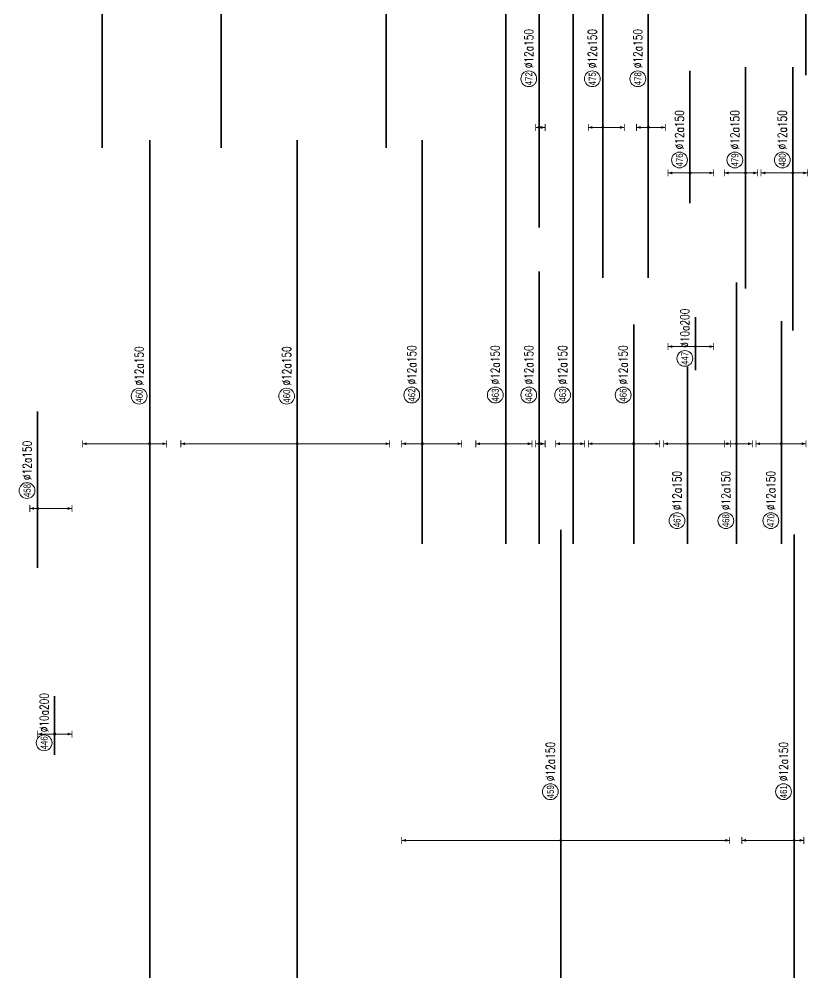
# Model space of a CAD drawing. Header units: millimetres. Extents: x -415354 to 883813, y -531490 to 486716.
# Drawn here: x 335264 to 380523, y -247170 to -192590 of the extents above; entities that cross this region are included whole.
import ezdxf
from ezdxf.enums import TextEntityAlignment as Align

# ---------------------------------------------------------------- set-up
doc = ezdxf.new("R2010")
doc.units = ezdxf.units.MM
doc.header["$MEASUREMENT"] = 0
for name, color, linetype, lineweight in [('NDC_S_DIM', 1, 'Continuous', 15), ('NDC_S_REBAR', 4, 'Continuous', 35), ('NDC_S_VN TEXT', 7, 'Continuous', 20)]:
    doc.layers.add(name, color=color, linetype=linetype, lineweight=lineweight)
doc.styles.add('ARIAL', font='arial.ttf', dxfattribs={"width": 0.8})
doc.styles.add('NDC_EN TXT', font='romans.shx', dxfattribs={"width": 0.8})

# ---------------------------------------------------------------- blocks, each defined once
blk = doc.blocks.new('*U1225')
h = blk.add_hatch(color=6)
edge = h.paths.add_edge_path()
edge.add_arc((-2.99, 0), 0.3, 0, 360)
at = {"layer": 'NDC_S_DIM', "color": 8}
for q in [(-2.99, 2.21), (-2.99, -9.79)]:
    blk.add_line((-2.99, 0), q, dxfattribs=at)
for points in [[(-3.99, 2.21, 0.2, 0.2, 0), (-1.99, 2.21, 0, 0, 0)], [(-3.99, -9.79, 0.2, 0.2, 0), (-1.99, -9.79, 0, 0, 0)]]:
    blk.add_lwpolyline(points, format="xyseb", dxfattribs=at)
at = {"layer": 'NDC_S_DIM'}
blk.add_circle((2.1, 3), 2.25, dxfattribs=at)
at = {"layer": 'NDC_S_DIM', "color": 6}
blk.add_circle((-2.99, 0), 0.3, dxfattribs=at)
at = {"layer": 'NDC_S_DIM', "color": 8}
for points in [[(-3.39, 1.01), (-2.99, 2.21), (-2.59, 1.01)], [(-3.39, -8.59), (-2.99, -9.79), (-2.59, -8.59)]]:
    blk.add_solid(points, dxfattribs=at)
at = {"layer": 'NDC_S_REBAR'}
for p, q in [((0, 0), (-19.85, 0)), ((-19.85, 0), (-19.85, 0)), ((0, 0), (24.6, 0)), ((24.6, 0), (24.6, 0)), ((24.6, 0), (24.6, 0)), ((-19.85, 0), (-19.85, 0))]:
    blk.add_line(p, q, dxfattribs=at)
at = {"layer": 'NDC_S_VN TEXT', "style": 'ARIAL', "width": 0.8}
blk.add_attdef('KHT', text='', height=2, dxfattribs=at).set_placement((2.1, 3), align=Align.MIDDLE_CENTER)
at = {"layer": 'NDC_S_VN TEXT', "color": 3, "style": 'NDC_EN TXT', "width": 0.75}
blk.add_attdef('DKT', (5.1, 1.75), '', height=2.5, dxfattribs=at)
blk = doc.blocks.new('*U1224')
h = blk.add_hatch(color=6)
edge = h.paths.add_edge_path()
edge.add_arc((-2.99, 0), 0.3, 0, 360)
at = {"layer": 'NDC_S_DIM', "color": 8}
for q in [(-2.99, 19.14), (-2.99, -4.86)]:
    blk.add_line((-2.99, 0), q, dxfattribs=at)
for points in [[(-3.99, 19.14, 0.2, 0.2, 0), (-1.99, 19.14, 0, 0, 0)], [(-3.99, -4.86, 0.2, 0.2, 0), (-1.99, -4.86, 0, 0, 0)]]:
    blk.add_lwpolyline(points, format="xyseb", dxfattribs=at)
at = {"layer": 'NDC_S_DIM'}
blk.add_circle((10.56, 3), 2.25, dxfattribs=at)
at = {"layer": 'NDC_S_DIM', "color": 6}
blk.add_circle((-2.99, 0), 0.3, dxfattribs=at)
at = {"layer": 'NDC_S_DIM', "color": 8}
for points in [[(-3.39, 17.94), (-2.99, 19.14), (-2.59, 17.94)], [(-3.39, -3.66), (-2.99, -4.86), (-2.59, -3.66)]]:
    blk.add_solid(points, dxfattribs=at)
at = {"layer": 'NDC_S_REBAR'}
for p, q in [((0, 0), (-155.03, 0)), ((-155.03, 0), (-155.03, 0)), ((0, 0), (83.42, 0)), ((83.42, 0), (83.42, 0)), ((83.42, 0), (83.42, 0)), ((-155.03, 0), (-155.03, 0))]:
    blk.add_line(p, q, dxfattribs=at)
at = {"layer": 'NDC_S_VN TEXT', "style": 'ARIAL', "width": 0.8}
blk.add_attdef('KHT', text='', height=2, dxfattribs=at).set_placement((10.56, 3), align=Align.MIDDLE_CENTER)
at = {"layer": 'NDC_S_VN TEXT', "color": 3, "style": 'NDC_EN TXT', "width": 0.75}
blk.add_attdef('DKT', (13.56, 1.75), '', height=2.5, dxfattribs=at)
blk = doc.blocks.new('*U1223')
h = blk.add_hatch(color=6)
edge = h.paths.add_edge_path()
edge.add_arc((-2.99, 0), 0.3, 0, 360)
at = {"layer": 'NDC_S_DIM', "color": 8}
for q in [(-2.99, 6.79), (-2.99, -12.21)]:
    blk.add_line((-2.99, 0), q, dxfattribs=at)
for points in [[(-3.99, 6.79, 0.2, 0.2, 0), (-1.99, 6.79, 0, 0, 0)], [(-3.99, -12.21, 0.2, 0.2, 0), (-1.99, -12.21, 0, 0, 0)]]:
    blk.add_lwpolyline(points, format="xyseb", dxfattribs=at)
at = {"layer": 'NDC_S_DIM'}
blk.add_circle((-24.89, 3), 2.25, dxfattribs=at)
at = {"layer": 'NDC_S_DIM', "color": 6}
blk.add_circle((-2.99, 0), 0.3, dxfattribs=at)
at = {"layer": 'NDC_S_DIM', "color": 8}
for points in [[(-3.39, 5.59), (-2.99, 6.79), (-2.59, 5.59)], [(-3.39, -11.01), (-2.99, -12.21), (-2.59, -11.01)]]:
    blk.add_solid(points, dxfattribs=at)
at = {"layer": 'NDC_S_REBAR'}
for p, q in [((0, 0), (-31.53, 0)), ((-31.53, 0), (-31.53, 0)), ((0, 0), (18.92, 0)), ((18.92, 0), (18.92, 0)), ((18.92, 0), (18.92, 0)), ((-31.53, 0), (-31.53, 0))]:
    blk.add_line(p, q, dxfattribs=at)
at = {"layer": 'NDC_S_VN TEXT', "style": 'ARIAL', "width": 0.8}
blk.add_attdef('KHT', text='', height=2, dxfattribs=at).set_placement((-24.89, 3), align=Align.MIDDLE_CENTER)
at = {"layer": 'NDC_S_VN TEXT', "color": 3, "style": 'NDC_EN TXT', "width": 0.75}
blk.add_attdef('DKT', (-21.89, 1.75), '', height=2.5, dxfattribs=at)
blk = doc.blocks.new('*U1199')
h = blk.add_hatch(color=6)
edge = h.paths.add_edge_path()
edge.add_arc((-2.99, 0), 0.3, 0, 360)
at = {"layer": 'NDC_S_DIM', "color": 8}
for q in [(-2.99, 5.95), (-2.99, -4.55)]:
    blk.add_line((-2.99, 0), q, dxfattribs=at)
for points in [[(-3.99, 5.95, 0.2, 0.2, 0), (-1.99, 5.95, 0, 0, 0)], [(-3.99, -4.55, 0.2, 0.2, 0), (-1.99, -4.55, 0, 0, 0)]]:
    blk.add_lwpolyline(points, format="xyseb", dxfattribs=at)
at = {"layer": 'NDC_S_DIM'}
blk.add_circle((-8.62, 3), 2.25, dxfattribs=at)
at = {"layer": 'NDC_S_DIM', "color": 6}
blk.add_circle((-2.99, 0), 0.3, dxfattribs=at)
at = {"layer": 'NDC_S_DIM', "color": 8}
for points in [[(-3.39, 4.75), (-2.99, 5.95), (-2.59, 4.75)], [(-3.39, -3.35), (-2.99, -4.55), (-2.59, -3.35)]]:
    blk.add_solid(points, dxfattribs=at)
at = {"layer": 'NDC_S_REBAR'}
for p, q in [((0, 0), (-35.19, 0)), ((-35.19, 0), (-35.19, 0)), ((0, 0), (26.51, 0)), ((26.51, 0), (26.51, 0)), ((26.51, 0), (26.51, 0)), ((-35.19, 0), (-35.19, 0))]:
    blk.add_line(p, q, dxfattribs=at)
at = {"layer": 'NDC_S_VN TEXT', "style": 'ARIAL', "width": 0.8}
blk.add_attdef('KHT', text='', height=2, dxfattribs=at).set_placement((-8.62, 3), align=Align.MIDDLE_CENTER)
at = {"layer": 'NDC_S_VN TEXT', "color": 3, "style": 'NDC_EN TXT', "width": 0.75}
blk.add_attdef('DKT', (-5.62, 1.75), '', height=2.5, dxfattribs=at)
blk = doc.blocks.new('*U1197')
h = blk.add_hatch(color=6)
edge = h.paths.add_edge_path()
edge.add_arc((-2.99, 0), 0.3, 0, 360)
at = {"layer": 'NDC_S_DIM', "color": 8}
for q in [(-2.99, 4.81), (-2.99, -4.94)]:
    blk.add_line((-2.99, 0), q, dxfattribs=at)
for points in [[(-3.99, 4.81, 0.2, 0.2, 0), (-1.99, 4.81, 0, 0, 0)], [(-3.99, -4.94, 0.2, 0.2, 0), (-1.99, -4.94, 0, 0, 0)]]:
    blk.add_lwpolyline(points, format="xyseb", dxfattribs=at)
at = {"layer": 'NDC_S_DIM'}
blk.add_circle((-5.49, 3), 2.25, dxfattribs=at)
at = {"layer": 'NDC_S_DIM', "color": 6}
blk.add_circle((-2.99, 0), 0.3, dxfattribs=at)
at = {"layer": 'NDC_S_DIM', "color": 8}
for points in [[(-3.39, 3.61), (-2.99, 4.81), (-2.59, 3.61)], [(-3.39, -3.74), (-2.99, -4.94), (-2.59, -3.74)]]:
    blk.add_solid(points, dxfattribs=at)
at = {"layer": 'NDC_S_REBAR'}
for p, q in [((0, 0), (-8.88, 0)), ((-8.88, 0), (-8.88, 0)), ((0, 0), (7.82, 0)), ((7.82, 0), (7.82, 0)), ((7.82, 0), (7.82, 0)), ((-8.88, 0), (-8.88, 0))]:
    blk.add_line(p, q, dxfattribs=at)
at = {"layer": 'NDC_S_VN TEXT', "style": 'ARIAL', "width": 0.8}
blk.add_attdef('KHT', text='', height=2, dxfattribs=at).set_placement((-5.49, 3), align=Align.MIDDLE_CENTER)
at = {"layer": 'NDC_S_VN TEXT', "color": 3, "style": 'NDC_EN TXT', "width": 0.75}
blk.add_attdef('DKT', (-2.49, 1.75), '', height=2.5, dxfattribs=at)
blk = doc.blocks.new('*U1194')
h = blk.add_hatch(color=6)
edge = h.paths.add_edge_path()
edge.add_arc((-2.99, 0), 0.3, 0, 360)
at = {"layer": 'NDC_S_DIM', "color": 8}
for q in [(-2.99, 5.87), (-2.99, -11.25)]:
    blk.add_line((-2.99, 0), q, dxfattribs=at)
for points in [[(-3.99, 5.87, 0.2, 0.2, 0), (-1.99, 5.87, 0, 0, 0)], [(-3.99, -11.25, 0.2, 0.2, 0), (-1.99, -11.25, 0, 0, 0)]]:
    blk.add_lwpolyline(points, format="xyseb", dxfattribs=at)
at = {"layer": 'NDC_S_DIM'}
blk.add_circle((10.86, 3), 2.25, dxfattribs=at)
at = {"layer": 'NDC_S_DIM', "color": 6}
blk.add_circle((-2.99, 0), 0.3, dxfattribs=at)
at = {"layer": 'NDC_S_DIM', "color": 8}
for points in [[(-3.39, 4.67), (-2.99, 5.87), (-2.59, 4.67)], [(-3.39, -10.05), (-2.99, -11.25), (-2.59, -10.05)]]:
    blk.add_solid(points, dxfattribs=at)
at = {"layer": 'NDC_S_REBAR'}
for p, q in [((0, 0), (-31.53, 0)), ((-31.53, 0), (-31.53, 0)), ((0, 0), (83.42, 0)), ((83.42, 0), (83.42, 0)), ((83.42, 0), (83.42, 0)), ((-31.53, 0), (-31.53, 0))]:
    blk.add_line(p, q, dxfattribs=at)
at = {"layer": 'NDC_S_VN TEXT', "style": 'ARIAL', "width": 0.8}
blk.add_attdef('KHT', text='', height=2, dxfattribs=at).set_placement((10.86, 3), align=Align.MIDDLE_CENTER)
at = {"layer": 'NDC_S_VN TEXT', "color": 3, "style": 'NDC_EN TXT', "width": 0.75}
blk.add_attdef('DKT', (13.86, 1.75), '', height=2.5, dxfattribs=at)
blk = doc.blocks.new('*U1193')
h = blk.add_hatch(color=6)
edge = h.paths.add_edge_path()
edge.add_arc((-2.99, 0), 0.3, 0, 360)
at = {"layer": 'NDC_S_DIM', "color": 8}
for q in [(-2.99, 8.54), (-2.99, -7.46)]:
    blk.add_line((-2.99, 0), q, dxfattribs=at)
for points in [[(-3.99, 8.54, 0.2, 0.2, 0), (-1.99, 8.54, 0, 0, 0)], [(-3.99, -7.46, 0.2, 0.2, 0), (-1.99, -7.46, 0, 0, 0)]]:
    blk.add_lwpolyline(points, format="xyseb", dxfattribs=at)
at = {"layer": 'NDC_S_DIM'}
blk.add_circle((10.86, 3), 2.25, dxfattribs=at)
at = {"layer": 'NDC_S_DIM', "color": 6}
blk.add_circle((-2.99, 0), 0.3, dxfattribs=at)
at = {"layer": 'NDC_S_DIM', "color": 8}
for points in [[(-3.39, 7.34), (-2.99, 8.54), (-2.59, 7.34)], [(-3.39, -6.26), (-2.99, -7.46), (-2.59, -6.26)]]:
    blk.add_solid(points, dxfattribs=at)
at = {"layer": 'NDC_S_REBAR'}
for p, q in [((0, 0), (-31.53, 0)), ((-31.53, 0), (-31.53, 0)), ((0, 0), (183.67, 0)), ((183.67, 0), (183.67, 0)), ((183.67, 0), (183.67, 0)), ((-31.53, 0), (-31.53, 0))]:
    blk.add_line(p, q, dxfattribs=at)
at = {"layer": 'NDC_S_VN TEXT', "style": 'ARIAL', "width": 0.8}
blk.add_attdef('KHT', text='', height=2, dxfattribs=at).set_placement((10.86, 3), align=Align.MIDDLE_CENTER)
at = {"layer": 'NDC_S_VN TEXT', "color": 3, "style": 'NDC_EN TXT', "width": 0.75}
blk.add_attdef('DKT', (13.86, 1.75), '', height=2.5, dxfattribs=at)
blk = doc.blocks.new('*U1182')
h = blk.add_hatch(color=6)
edge = h.paths.add_edge_path()
edge.add_arc((-2.99, 0), 0.3, 0, 360)
at = {"layer": 'NDC_S_DIM', "color": 8}
for q in [(-2.99, 45.35), (-2.99, -48.02)]:
    blk.add_line((-2.99, 0), q, dxfattribs=at)
for points in [[(-3.99, 45.35, 0.2, 0.2, 0), (-1.99, 45.35, 0, 0, 0)], [(-3.99, -48.02, 0.2, 0.2, 0), (-1.99, -48.02, 0, 0, 0)]]:
    blk.add_lwpolyline(points, format="xyseb", dxfattribs=at)
at = {"layer": 'NDC_S_DIM'}
blk.add_circle((10.86, 3), 2.25, dxfattribs=at)
at = {"layer": 'NDC_S_DIM', "color": 6}
blk.add_circle((-2.99, 0), 0.3, dxfattribs=at)
at = {"layer": 'NDC_S_DIM', "color": 8}
for points in [[(-3.39, 44.15), (-2.99, 45.35), (-2.59, 44.15)], [(-3.39, -46.82), (-2.99, -48.02), (-2.59, -46.82)]]:
    blk.add_solid(points, dxfattribs=at)
at = {"layer": 'NDC_S_REBAR'}
for p, q in [((0, 0), (-42.12, 0)), ((-42.12, 0), (-42.12, 0)), ((0, 0), (63.73, 0)), ((63.73, 0), (63.73, 0)), ((-42.12, 0), (-42.12, 0)), ((63.73, 0), (85.38, 0))]:
    blk.add_line(p, q, dxfattribs=at)
at = {"layer": 'NDC_S_VN TEXT', "style": 'ARIAL', "width": 0.8}
blk.add_attdef('KHT', text='', height=2, dxfattribs=at).set_placement((10.86, 3), align=Align.MIDDLE_CENTER)
at = {"layer": 'NDC_S_VN TEXT', "color": 3, "style": 'NDC_EN TXT', "width": 0.75}
blk.add_attdef('DKT', (13.86, 1.75), '', height=2.5, dxfattribs=at)
blk = doc.blocks.new('*U1181')
h = blk.add_hatch(color=6)
edge = h.paths.add_edge_path()
edge.add_arc((-2.99, 0), 0.3, 0, 360)
at = {"layer": 'NDC_S_DIM', "color": 8}
for q in [(-2.99, 5.62), (-2.99, -17.38)]:
    blk.add_line((-2.99, 0), q, dxfattribs=at)
for points in [[(-3.99, 5.62, 0.2, 0.2, 0), (-1.99, 5.62, 0, 0, 0)], [(-3.99, -17.38, 0.2, 0.2, 0), (-1.99, -17.38, 0, 0, 0)]]:
    blk.add_lwpolyline(points, format="xyseb", dxfattribs=at)
at = {"layer": 'NDC_S_DIM'}
blk.add_circle((2.1, 3), 2.25, dxfattribs=at)
at = {"layer": 'NDC_S_DIM', "color": 6}
blk.add_circle((-2.99, 0), 0.3, dxfattribs=at)
at = {"layer": 'NDC_S_DIM', "color": 8}
for points in [[(-3.39, 4.42), (-2.99, 5.62), (-2.59, 4.42)], [(-3.39, -16.18), (-2.99, -17.38), (-2.59, -16.18)]]:
    blk.add_solid(points, dxfattribs=at)
at = {"layer": 'NDC_S_REBAR'}
for p, q in [((0, 0), (-54.28, 0)), ((-54.28, 0), (-54.28, 0)), ((0, 0), (154.67, 0)), ((154.67, 0), (154.67, 0)), ((154.67, 0), (154.67, 0)), ((-54.28, 0), (-54.28, 0))]:
    blk.add_line(p, q, dxfattribs=at)
at = {"layer": 'NDC_S_VN TEXT', "style": 'ARIAL', "width": 0.8}
blk.add_attdef('KHT', text='', height=2, dxfattribs=at).set_placement((2.1, 3), align=Align.MIDDLE_CENTER)
at = {"layer": 'NDC_S_VN TEXT', "color": 3, "style": 'NDC_EN TXT', "width": 0.75}
blk.add_attdef('DKT', (5.1, 1.75), '', height=2.5, dxfattribs=at)
blk = doc.blocks.new('*U1180')
h = blk.add_hatch(color=6)
edge = h.paths.add_edge_path()
edge.add_arc((-2.99, 0), 0.3, 0, 360)
at = {"layer": 'NDC_S_DIM', "color": 8}
for q in [(-2.99, 10.48), (-2.99, -25.52)]:
    blk.add_line((-2.99, 0), q, dxfattribs=at)
for points in [[(-3.99, 10.48, 0.2, 0.2, 0), (-1.99, 10.48, 0, 0, 0)], [(-3.99, -25.52, 0.2, 0.2, 0), (-1.99, -25.52, 0, 0, 0)]]:
    blk.add_lwpolyline(points, format="xyseb", dxfattribs=at)
at = {"layer": 'NDC_S_DIM'}
blk.add_circle((2.1, 3), 2.25, dxfattribs=at)
at = {"layer": 'NDC_S_DIM', "color": 6}
blk.add_circle((-2.99, 0), 0.3, dxfattribs=at)
at = {"layer": 'NDC_S_DIM', "color": 8}
for points in [[(-3.39, 9.28), (-2.99, 10.48), (-2.59, 9.28)], [(-3.39, -24.32), (-2.99, -25.52), (-2.59, -24.32)]]:
    blk.add_solid(points, dxfattribs=at)
at = {"layer": 'NDC_S_REBAR'}
for p, q in [((0, 0), (-54.28, 0)), ((-54.28, 0), (-54.28, 0)), ((0, 0), (154.67, 0)), ((154.67, 0), (154.67, 0)), ((154.67, 0), (154.67, 0)), ((-54.28, 0), (-54.28, 0))]:
    blk.add_line(p, q, dxfattribs=at)
at = {"layer": 'NDC_S_VN TEXT', "style": 'ARIAL', "width": 0.8}
blk.add_attdef('KHT', text='', height=2, dxfattribs=at).set_placement((2.1, 3), align=Align.MIDDLE_CENTER)
at = {"layer": 'NDC_S_VN TEXT', "color": 3, "style": 'NDC_EN TXT', "width": 0.75}
blk.add_attdef('DKT', (5.1, 1.75), '', height=2.5, dxfattribs=at)
blk = doc.blocks.new('*U1179')
h = blk.add_hatch(color=6)
edge = h.paths.add_edge_path()
edge.add_arc((-2.99, 0), 0.3, 0, 360)
at = {"layer": 'NDC_S_DIM', "color": 8}
for q in [(-2.99, 15.5), (-2.99, -21)]:
    blk.add_line((-2.99, 0), q, dxfattribs=at)
for points in [[(-3.99, 15.5, 0.2, 0.2, 0), (-1.99, 15.5, 0, 0, 0)], [(-3.99, -21, 0.2, 0.2, 0), (-1.99, -21, 0, 0, 0)]]:
    blk.add_lwpolyline(points, format="xyseb", dxfattribs=at)
at = {"layer": 'NDC_S_DIM'}
blk.add_circle((2.1, 3), 2.25, dxfattribs=at)
at = {"layer": 'NDC_S_DIM', "color": 6}
blk.add_circle((-2.99, 0), 0.3, dxfattribs=at)
at = {"layer": 'NDC_S_DIM', "color": 8}
for points in [[(-3.39, 14.3), (-2.99, 15.5), (-2.59, 14.3)], [(-3.39, -19.8), (-2.99, -21), (-2.59, -19.8)]]:
    blk.add_solid(points, dxfattribs=at)
at = {"layer": 'NDC_S_REBAR'}
for p, q in [((0, 0), (-54.28, 0)), ((-54.28, 0), (-54.28, 0)), ((0, 0), (135.67, 0)), ((135.67, 0), (135.67, 0)), ((135.67, 0), (135.67, 0)), ((-54.28, 0), (-54.28, 0))]:
    blk.add_line(p, q, dxfattribs=at)
at = {"layer": 'NDC_S_VN TEXT', "style": 'ARIAL', "width": 0.8}
blk.add_attdef('KHT', text='', height=2, dxfattribs=at).set_placement((2.1, 3), align=Align.MIDDLE_CENTER)
at = {"layer": 'NDC_S_VN TEXT', "color": 3, "style": 'NDC_EN TXT', "width": 0.75}
blk.add_attdef('DKT', (5.1, 1.75), '', height=2.5, dxfattribs=at)
blk = doc.blocks.new('*U1155')
h = blk.add_hatch(color=6)
edge = h.paths.add_edge_path()
edge.add_arc((-2.99, 0), 0.3, 0, 360)
at = {"layer": 'NDC_S_DIM', "color": 8}
for q in [(-2.99, 33.14), (-2.99, -26.36)]:
    blk.add_line((-2.99, 0), q, dxfattribs=at)
for points in [[(-3.99, 33.14, 0.2, 0.2, 0), (-1.99, 33.14, 0, 0, 0)], [(-3.99, -26.36, 0.2, 0.2, 0), (-1.99, -26.36, 0, 0, 0)]]:
    blk.add_lwpolyline(points, format="xyseb", dxfattribs=at)
at = {"layer": 'NDC_S_DIM'}
blk.add_circle((10.56, 3), 2.25, dxfattribs=at)
at = {"layer": 'NDC_S_DIM', "color": 6}
blk.add_circle((-2.99, 0), 0.3, dxfattribs=at)
at = {"layer": 'NDC_S_DIM', "color": 8}
for points in [[(-3.39, 31.94), (-2.99, 33.14), (-2.59, 31.94)], [(-3.39, -25.16), (-2.99, -26.36), (-2.59, -25.16)]]:
    blk.add_solid(points, dxfattribs=at)
at = {"layer": 'NDC_S_REBAR'}
for p, q in [((0, 0), (-155.03, 0)), ((-155.03, 0), (-155.03, 0)), ((0, 0), (83.42, 0)), ((83.42, 0), (83.42, 0)), ((83.42, 0), (83.42, 0)), ((-155.03, 0), (-155.03, 0))]:
    blk.add_line(p, q, dxfattribs=at)
at = {"layer": 'NDC_S_VN TEXT', "style": 'ARIAL', "width": 0.8}
blk.add_attdef('KHT', text='', height=2, dxfattribs=at).set_placement((10.56, 3), align=Align.MIDDLE_CENTER)
at = {"layer": 'NDC_S_VN TEXT', "color": 3, "style": 'NDC_EN TXT', "width": 0.75}
blk.add_attdef('DKT', (13.56, 1.75), '', height=2.5, dxfattribs=at)
blk = doc.blocks.new('*U1154')
h = blk.add_hatch(color=6)
edge = h.paths.add_edge_path()
edge.add_arc((-2.99, 0), 0.3, 0, 360)
at = {"layer": 'NDC_S_DIM', "color": 8}
for q in [(-2.99, 14.88), (-2.99, -2.77)]:
    blk.add_line((-2.99, 0), q, dxfattribs=at)
for points in [[(-3.99, 14.88, 0.2, 0.2, 0), (-1.99, 14.88, 0, 0, 0)], [(-3.99, -2.77, 0.2, 0.2, 0), (-1.99, -2.77, 0, 0, 0)]]:
    blk.add_lwpolyline(points, format="xyseb", dxfattribs=at)
at = {"layer": 'NDC_S_DIM'}
blk.add_circle((10.86, 3), 2.25, dxfattribs=at)
at = {"layer": 'NDC_S_DIM', "color": 6}
blk.add_circle((-2.99, 0), 0.3, dxfattribs=at)
at = {"layer": 'NDC_S_DIM', "color": 8}
for points in [[(-3.39, 13.68), (-2.99, 14.88), (-2.59, 13.68)], [(-3.39, -1.57), (-2.99, -2.77), (-2.59, -1.57)]]:
    blk.add_solid(points, dxfattribs=at)
at = {"layer": 'NDC_S_REBAR'}
for p, q in [((0, 0), (-42.12, 0)), ((-42.12, 0), (-42.12, 0)), ((0, 0), (84.08, 0)), ((84.08, 0), (84.08, 0)), ((84.08, 0), (84.08, 0)), ((-42.12, 0), (-42.12, 0))]:
    blk.add_line(p, q, dxfattribs=at)
at = {"layer": 'NDC_S_VN TEXT', "style": 'ARIAL', "width": 0.8}
blk.add_attdef('KHT', text='', height=2, dxfattribs=at).set_placement((10.86, 3), align=Align.MIDDLE_CENTER)
at = {"layer": 'NDC_S_VN TEXT', "color": 3, "style": 'NDC_EN TXT', "width": 0.75}
blk.add_attdef('DKT', (13.86, 1.75), '', height=2.5, dxfattribs=at)
blk = doc.blocks.new('*U1151')
h = blk.add_hatch(color=6)
edge = h.paths.add_edge_path()
edge.add_arc((-2.99, 0), 0.3, 0, 360)
at = {"layer": 'NDC_S_DIM', "color": 8}
for q in [(-2.99, 7.78), (-2.99, -5.22)]:
    blk.add_line((-2.99, 0), q, dxfattribs=at)
for points in [[(-3.99, 7.78, 0.2, 0.2, 0), (-1.99, 7.78, 0, 0, 0)], [(-3.99, -5.22, 0.2, 0.2, 0), (-1.99, -5.22, 0, 0, 0)]]:
    blk.add_lwpolyline(points, format="xyseb", dxfattribs=at)
at = {"layer": 'NDC_S_DIM'}
blk.add_circle((-6.37, 3), 2.25, dxfattribs=at)
at = {"layer": 'NDC_S_DIM', "color": 6}
blk.add_circle((-2.99, 0), 0.3, dxfattribs=at)
at = {"layer": 'NDC_S_DIM', "color": 8}
for points in [[(-3.39, 6.58), (-2.99, 7.78), (-2.59, 6.58)], [(-3.39, -4.02), (-2.99, -5.22), (-2.59, -4.02)]]:
    blk.add_solid(points, dxfattribs=at)
at = {"layer": 'NDC_S_REBAR'}
for p, q in [((0, 0), (-9.7, 0)), ((-9.7, 0), (-9.7, 0)), ((0, 0), (5.35, 0)), ((5.35, 0), (5.35, 0)), ((5.35, 0), (5.35, 0)), ((-9.7, 0), (-9.7, 0))]:
    blk.add_line(p, q, dxfattribs=at)
at = {"layer": 'NDC_S_VN TEXT', "style": 'ARIAL', "width": 0.8}
blk.add_attdef('KHT', text='', height=2, dxfattribs=at).set_placement((-6.37, 3), align=Align.MIDDLE_CENTER)
at = {"layer": 'NDC_S_VN TEXT', "color": 3, "style": 'NDC_EN TXT', "width": 0.75}
blk.add_attdef('DKT', (-3.37, 1.75), '', height=2.5, dxfattribs=at)
blk = doc.blocks.new('*U1150')
h = blk.add_hatch(color=6)
edge = h.paths.add_edge_path()
edge.add_arc((-2.99, 0), 0.3, 0, 360)
at = {"layer": 'NDC_S_DIM', "color": 8}
for q in [(-2.99, 1.07), (-2.99, -1.68)]:
    blk.add_line((-2.99, 0), q, dxfattribs=at)
for points in [[(-3.99, 1.07, 0.2, 0.2, 0), (-1.99, 1.07, 0, 0, 0)], [(-3.99, -1.68, 0.2, 0.2, 0), (-1.99, -1.68, 0, 0, 0)]]:
    blk.add_lwpolyline(points, format="xyseb", dxfattribs=at)
at = {"layer": 'NDC_S_DIM'}
blk.add_circle((10.86, 3), 2.25, dxfattribs=at)
at = {"layer": 'NDC_S_DIM', "color": 6}
blk.add_circle((-2.99, 0), 0.3, dxfattribs=at)
at = {"layer": 'NDC_S_DIM', "color": 8}
for points in [[(-3.39, -0.13), (-2.99, 1.07), (-2.59, -0.13)], [(-3.39, -0.48), (-2.99, -1.68), (-2.59, -0.48)]]:
    blk.add_solid(points, dxfattribs=at)
at = {"layer": 'NDC_S_REBAR'}
for p, q in [((0, 0), (-31.53, 0)), ((-31.53, 0), (-31.53, 0)), ((0, 0), (46.07, 0)), ((46.07, 0), (46.07, 0)), ((46.07, 0), (46.07, 0)), ((-31.53, 0), (-31.53, 0))]:
    blk.add_line(p, q, dxfattribs=at)
at = {"layer": 'NDC_S_VN TEXT', "style": 'ARIAL', "width": 0.8}
blk.add_attdef('KHT', text='', height=2, dxfattribs=at).set_placement((10.86, 3), align=Align.MIDDLE_CENTER)
at = {"layer": 'NDC_S_VN TEXT', "color": 3, "style": 'NDC_EN TXT', "width": 0.75}
blk.add_attdef('DKT', (13.86, 1.75), '', height=2.5, dxfattribs=at)
blk = doc.blocks.new('*U1149')
h = blk.add_hatch(color=6)
edge = h.paths.add_edge_path()
edge.add_arc((-2.99, 0), 0.3, 0, 360)
at = {"layer": 'NDC_S_DIM', "color": 8}
for q in [(-2.99, 1.07), (-2.99, -1.68)]:
    blk.add_line((-2.99, 0), q, dxfattribs=at)
for points in [[(-3.99, 1.07, 0.2, 0.2, 0), (-1.99, 1.07, 0, 0, 0)], [(-3.99, -1.68, 0.2, 0.2, 0), (-1.99, -1.68, 0, 0, 0)]]:
    blk.add_lwpolyline(points, format="xyseb", dxfattribs=at)
at = {"layer": 'NDC_S_DIM'}
blk.add_circle((10.86, 3), 2.25, dxfattribs=at)
at = {"layer": 'NDC_S_DIM', "color": 6}
blk.add_circle((-2.99, 0), 0.3, dxfattribs=at)
at = {"layer": 'NDC_S_DIM', "color": 8}
for points in [[(-3.39, -0.13), (-2.99, 1.07), (-2.59, -0.13)], [(-3.39, -0.48), (-2.99, -1.68), (-2.59, -0.48)]]:
    blk.add_solid(points, dxfattribs=at)
at = {"layer": 'NDC_S_REBAR'}
for p, q in [((0, 0), (-31.53, 0)), ((-31.53, 0), (-31.53, 0)), ((0, 0), (93.62, 0)), ((93.62, 0), (93.62, 0)), ((93.62, 0), (93.62, 0)), ((-31.53, 0), (-31.53, 0))]:
    blk.add_line(p, q, dxfattribs=at)
at = {"layer": 'NDC_S_VN TEXT', "style": 'ARIAL', "width": 0.8}
blk.add_attdef('KHT', text='', height=2, dxfattribs=at).set_placement((10.86, 3), align=Align.MIDDLE_CENTER)
at = {"layer": 'NDC_S_VN TEXT', "color": 3, "style": 'NDC_EN TXT', "width": 0.75}
blk.add_attdef('DKT', (13.86, 1.75), '', height=2.5, dxfattribs=at)
blk = doc.blocks.new('*U1148')
h = blk.add_hatch(color=6)
edge = h.paths.add_edge_path()
edge.add_arc((-2.99, 0), 0.3, 0, 360)
at = {"layer": 'NDC_S_DIM', "color": 8}
for q in [(-2.99, 4.97), (-2.99, -3.28)]:
    blk.add_line((-2.99, 0), q, dxfattribs=at)
for points in [[(-3.99, 4.97, 0.2, 0.2, 0), (-1.99, 4.97, 0, 0, 0)], [(-3.99, -3.28, 0.2, 0.2, 0), (-1.99, -3.28, 0, 0, 0)]]:
    blk.add_lwpolyline(points, format="xyseb", dxfattribs=at)
at = {"layer": 'NDC_S_DIM'}
blk.add_circle((10.86, 3), 2.25, dxfattribs=at)
at = {"layer": 'NDC_S_DIM', "color": 6}
blk.add_circle((-2.99, 0), 0.3, dxfattribs=at)
at = {"layer": 'NDC_S_DIM', "color": 8}
for points in [[(-3.39, 3.77), (-2.99, 4.97), (-2.59, 3.77)], [(-3.39, -2.08), (-2.99, -3.28), (-2.59, -2.08)]]:
    blk.add_solid(points, dxfattribs=at)
at = {"layer": 'NDC_S_REBAR'}
for p, q in [((0, 0), (-31.53, 0)), ((-31.53, 0), (-31.53, 0)), ((0, 0), (183.67, 0)), ((183.67, 0), (183.67, 0)), ((183.67, 0), (183.67, 0)), ((-31.53, 0), (-31.53, 0))]:
    blk.add_line(p, q, dxfattribs=at)
at = {"layer": 'NDC_S_VN TEXT', "style": 'ARIAL', "width": 0.8}
blk.add_attdef('KHT', text='', height=2, dxfattribs=at).set_placement((10.86, 3), align=Align.MIDDLE_CENTER)
at = {"layer": 'NDC_S_VN TEXT', "color": 3, "style": 'NDC_EN TXT', "width": 0.75}
blk.add_attdef('DKT', (13.86, 1.75), '', height=2.5, dxfattribs=at)
blk = doc.blocks.new('*U1147')
h = blk.add_hatch(color=6)
edge = h.paths.add_edge_path()
edge.add_arc((-2.99, 0), 0.3, 0, 360)
at = {"layer": 'NDC_S_DIM', "color": 8}
for q in [(-2.99, 12.96), (-2.99, -7.41)]:
    blk.add_line((-2.99, 0), q, dxfattribs=at)
for points in [[(-3.99, 12.96, 0.2, 0.2, 0), (-1.99, 12.96, 0, 0, 0)], [(-3.99, -7.41, 0.2, 0.2, 0), (-1.99, -7.41, 0, 0, 0)]]:
    blk.add_lwpolyline(points, format="xyseb", dxfattribs=at)
at = {"layer": 'NDC_S_DIM'}
blk.add_circle((10.86, 3), 2.25, dxfattribs=at)
at = {"layer": 'NDC_S_DIM', "color": 6}
blk.add_circle((-2.99, 0), 0.3, dxfattribs=at)
at = {"layer": 'NDC_S_DIM', "color": 8}
for points in [[(-3.39, 11.76), (-2.99, 12.96), (-2.59, 11.76)], [(-3.39, -6.21), (-2.99, -7.41), (-2.59, -6.21)]]:
    blk.add_solid(points, dxfattribs=at)
at = {"layer": 'NDC_S_REBAR'}
for p, q in [((0, 0), (-31.53, 0)), ((-31.53, 0), (-31.53, 0)), ((0, 0), (30.92, 0)), ((30.92, 0), (30.92, 0)), ((30.92, 0), (30.92, 0)), ((-31.53, 0), (-31.53, 0))]:
    blk.add_line(p, q, dxfattribs=at)
at = {"layer": 'NDC_S_VN TEXT', "style": 'ARIAL', "width": 0.8}
blk.add_attdef('KHT', text='', height=2, dxfattribs=at).set_placement((10.86, 3), align=Align.MIDDLE_CENTER)
at = {"layer": 'NDC_S_VN TEXT', "color": 3, "style": 'NDC_EN TXT', "width": 0.75}
blk.add_attdef('DKT', (13.86, 1.75), '', height=2.5, dxfattribs=at)
blk = doc.blocks.new('*U1146')
h = blk.add_hatch(color=6)
edge = h.paths.add_edge_path()
edge.add_arc((-2.99, 0), 0.3, 0, 360)
at = {"layer": 'NDC_S_DIM', "color": 8}
for q in [(-2.99, 4.17), (-2.99, -6.08)]:
    blk.add_line((-2.99, 0), q, dxfattribs=at)
for points in [[(-3.99, 4.17, 0.2, 0.2, 0), (-1.99, 4.17, 0, 0, 0)], [(-3.99, -6.08, 0.2, 0.2, 0), (-1.99, -6.08, 0, 0, 0)]]:
    blk.add_lwpolyline(points, format="xyseb", dxfattribs=at)
at = {"layer": 'NDC_S_DIM'}
blk.add_circle((10.86, 3), 2.25, dxfattribs=at)
at = {"layer": 'NDC_S_DIM', "color": 6}
blk.add_circle((-2.99, 0), 0.3, dxfattribs=at)
at = {"layer": 'NDC_S_DIM', "color": 8}
for points in [[(-3.39, 2.97), (-2.99, 4.17), (-2.59, 2.97)], [(-3.39, -4.88), (-2.99, -6.08), (-2.59, -4.88)]]:
    blk.add_solid(points, dxfattribs=at)
at = {"layer": 'NDC_S_REBAR'}
for p, q in [((0, 0), (-45.83, 0)), ((-45.83, 0), (-45.83, 0)), ((0, 0), (93.62, 0)), ((93.62, 0), (93.62, 0)), ((93.62, 0), (93.62, 0)), ((-45.83, 0), (-45.83, 0))]:
    blk.add_line(p, q, dxfattribs=at)
at = {"layer": 'NDC_S_VN TEXT', "style": 'ARIAL', "width": 0.8}
blk.add_attdef('KHT', text='', height=2, dxfattribs=at).set_placement((10.86, 3), align=Align.MIDDLE_CENTER)
at = {"layer": 'NDC_S_VN TEXT', "color": 3, "style": 'NDC_EN TXT', "width": 0.75}
blk.add_attdef('DKT', (13.86, 1.75), '', height=2.5, dxfattribs=at)
blk = doc.blocks.new('*U1145')
h = blk.add_hatch(color=6)
edge = h.paths.add_edge_path()
edge.add_arc((-2.99, 0), 0.3, 0, 360)
at = {"layer": 'NDC_S_DIM', "color": 8}
for q in [(-2.99, 3.37), (-2.99, -4.88)]:
    blk.add_line((-2.99, 0), q, dxfattribs=at)
for points in [[(-3.99, 3.37, 0.2, 0.2, 0), (-1.99, 3.37, 0, 0, 0)], [(-3.99, -4.88, 0.2, 0.2, 0), (-1.99, -4.88, 0, 0, 0)]]:
    blk.add_lwpolyline(points, format="xyseb", dxfattribs=at)
at = {"layer": 'NDC_S_DIM'}
blk.add_circle((10.86, 3), 2.25, dxfattribs=at)
at = {"layer": 'NDC_S_DIM', "color": 6}
blk.add_circle((-2.99, 0), 0.3, dxfattribs=at)
at = {"layer": 'NDC_S_DIM', "color": 8}
for points in [[(-3.39, 2.17), (-2.99, 3.37), (-2.59, 2.17)], [(-3.39, -3.68), (-2.99, -4.88), (-2.59, -3.68)]]:
    blk.add_solid(points, dxfattribs=at)
at = {"layer": 'NDC_S_REBAR'}
for p, q in [((0, 0), (-45.83, 0)), ((-45.83, 0), (-45.83, 0)), ((0, 0), (200.12, 0)), ((200.12, 0), (200.12, 0)), ((200.12, 0), (200.12, 0)), ((-45.83, 0), (-45.83, 0))]:
    blk.add_line(p, q, dxfattribs=at)
at = {"layer": 'NDC_S_VN TEXT', "style": 'ARIAL', "width": 0.8}
blk.add_attdef('KHT', text='', height=2, dxfattribs=at).set_placement((10.86, 3), align=Align.MIDDLE_CENTER)
at = {"layer": 'NDC_S_VN TEXT', "color": 3, "style": 'NDC_EN TXT', "width": 0.75}
blk.add_attdef('DKT', (13.86, 1.75), '', height=2.5, dxfattribs=at)
blk = doc.blocks.new('*U1141')
h = blk.add_hatch(color=6)
edge = h.paths.add_edge_path()
edge.add_arc((-2.99, 0), 0.3, 0, 360)
at = {"layer": 'NDC_S_DIM', "color": 8}
for q in [(-2.99, 3.46), (-2.99, -4.54)]:
    blk.add_line((-2.99, 0), q, dxfattribs=at)
for points in [[(-3.99, 3.46, 0.2, 0.2, 0), (-1.99, 3.46, 0, 0, 0)], [(-3.99, -4.54, 0.2, 0.2, 0), (-1.99, -4.54, 0, 0, 0)]]:
    blk.add_lwpolyline(points, format="xyseb", dxfattribs=at)
at = {"layer": 'NDC_S_DIM'}
blk.add_circle((-24.89, 3), 2.25, dxfattribs=at)
at = {"layer": 'NDC_S_DIM', "color": 6}
blk.add_circle((-2.99, 0), 0.3, dxfattribs=at)
at = {"layer": 'NDC_S_DIM', "color": 8}
for points in [[(-3.39, 2.26), (-2.99, 3.46), (-2.59, 2.26)], [(-3.39, -3.34), (-2.99, -4.54), (-2.59, -3.34)]]:
    blk.add_solid(points, dxfattribs=at)
at = {"layer": 'NDC_S_REBAR'}
for p, q in [((0, 0), (-31.53, 0)), ((-31.53, 0), (-31.53, 0)), ((0, 0), (42.92, 0)), ((42.92, 0), (42.92, 0)), ((42.92, 0), (42.92, 0)), ((-31.53, 0), (-31.53, 0))]:
    blk.add_line(p, q, dxfattribs=at)
at = {"layer": 'NDC_S_VN TEXT', "style": 'ARIAL', "width": 0.8}
blk.add_attdef('KHT', text='', height=2, dxfattribs=at).set_placement((-24.89, 3), align=Align.MIDDLE_CENTER)
at = {"layer": 'NDC_S_VN TEXT', "color": 3, "style": 'NDC_EN TXT', "width": 0.75}
blk.add_attdef('DKT', (-21.89, 1.75), '', height=2.5, dxfattribs=at)
blk = doc.blocks.new('*U1140')
h = blk.add_hatch(color=6)
edge = h.paths.add_edge_path()
edge.add_arc((-2.99, 0), 0.3, 0, 360)
at = {"layer": 'NDC_S_DIM', "color": 8}
for q in [(-2.99, 7.25), (-2.99, -7)]:
    blk.add_line((-2.99, 0), q, dxfattribs=at)
for points in [[(-3.99, 7.25, 0.2, 0.2, 0), (-1.99, 7.25, 0, 0, 0)], [(-3.99, -7, 0.2, 0.2, 0), (-1.99, -7, 0, 0, 0)]]:
    blk.add_lwpolyline(points, format="xyseb", dxfattribs=at)
at = {"layer": 'NDC_S_DIM'}
blk.add_circle((-24.89, 3), 2.25, dxfattribs=at)
at = {"layer": 'NDC_S_DIM', "color": 6}
blk.add_circle((-2.99, 0), 0.3, dxfattribs=at)
at = {"layer": 'NDC_S_DIM', "color": 8}
for points in [[(-3.39, 6.05), (-2.99, 7.25), (-2.59, 6.05)], [(-3.39, -5.8), (-2.99, -7), (-2.59, -5.8)]]:
    blk.add_solid(points, dxfattribs=at)
at = {"layer": 'NDC_S_REBAR'}
for p, q in [((0, 0), (-31.53, 0)), ((-31.53, 0), (-31.53, 0)), ((0, 0), (31.92, 0)), ((31.92, 0), (31.92, 0)), ((31.92, 0), (31.92, 0)), ((-31.53, 0), (-31.53, 0))]:
    blk.add_line(p, q, dxfattribs=at)
at = {"layer": 'NDC_S_VN TEXT', "style": 'ARIAL', "width": 0.8}
blk.add_attdef('KHT', text='', height=2, dxfattribs=at).set_placement((-24.89, 3), align=Align.MIDDLE_CENTER)
at = {"layer": 'NDC_S_VN TEXT', "color": 3, "style": 'NDC_EN TXT', "width": 0.75}
blk.add_attdef('DKT', (-21.89, 1.75), '', height=2.5, dxfattribs=at)
blk = doc.blocks.new('*U1137')
h = blk.add_hatch(color=6)
edge = h.paths.add_edge_path()
edge.add_arc((-2.99, 0), 0.3, 0, 360)
at = {"layer": 'NDC_S_DIM', "color": 8}
for q in [(-2.99, 6.24), (-2.99, -6.76)]:
    blk.add_line((-2.99, 0), q, dxfattribs=at)
for points in [[(-3.99, 6.24, 0.2, 0.2, 0), (-1.99, 6.24, 0, 0, 0)], [(-3.99, -6.76, 0.2, 0.2, 0), (-1.99, -6.76, 0, 0, 0)]]:
    blk.add_lwpolyline(points, format="xyseb", dxfattribs=at)
at = {"layer": 'NDC_S_DIM'}
blk.add_circle((0.71, 3), 2.25, dxfattribs=at)
at = {"layer": 'NDC_S_DIM', "color": 6}
blk.add_circle((-2.99, 0), 0.3, dxfattribs=at)
at = {"layer": 'NDC_S_DIM', "color": 8}
for points in [[(-3.39, 5.04), (-2.99, 6.24), (-2.59, 5.04)], [(-3.39, -5.56), (-2.99, -6.76), (-2.59, -5.56)]]:
    blk.add_solid(points, dxfattribs=at)
at = {"layer": 'NDC_S_REBAR'}
for p, q in [((0, 0), (-11.61, 0)), ((-11.61, 0), (-11.61, 0)), ((0, 0), (26.09, 0)), ((26.09, 0), (26.09, 0)), ((26.09, 0), (26.09, 0)), ((-11.61, 0), (-11.61, 0))]:
    blk.add_line(p, q, dxfattribs=at)
at = {"layer": 'NDC_S_VN TEXT', "style": 'ARIAL', "width": 0.8}
blk.add_attdef('KHT', text='', height=2, dxfattribs=at).set_placement((0.71, 3), align=Align.MIDDLE_CENTER)
at = {"layer": 'NDC_S_VN TEXT', "color": 3, "style": 'NDC_EN TXT', "width": 0.75}
blk.add_attdef('DKT', (3.71, 1.75), '', height=2.5, dxfattribs=at)
blk = doc.blocks.new('*U1136')
h = blk.add_hatch(color=6)
edge = h.paths.add_edge_path()
edge.add_arc((-2.99, 0), 0.3, 0, 360)
at = {"layer": 'NDC_S_DIM', "color": 8}
for q in [(-2.99, 6.02), (-2.99, -3.48)]:
    blk.add_line((-2.99, 0), q, dxfattribs=at)
for points in [[(-3.99, 6.02, 0.2, 0.2, 0), (-1.99, 6.02, 0, 0, 0)], [(-3.99, -3.48, 0.2, 0.2, 0), (-1.99, -3.48, 0, 0, 0)]]:
    blk.add_lwpolyline(points, format="xyseb", dxfattribs=at)
at = {"layer": 'NDC_S_DIM'}
blk.add_circle((0.71, 3), 2.25, dxfattribs=at)
at = {"layer": 'NDC_S_DIM', "color": 6}
blk.add_circle((-2.99, 0), 0.3, dxfattribs=at)
at = {"layer": 'NDC_S_DIM', "color": 8}
for points in [[(-3.39, 4.82), (-2.99, 6.02), (-2.59, 4.82)], [(-3.39, -2.28), (-2.99, -3.48), (-2.59, -2.28)]]:
    blk.add_solid(points, dxfattribs=at)
at = {"layer": 'NDC_S_REBAR'}
for p, q in [((0, 0), (-35.86, 0)), ((-35.86, 0), (-35.86, 0)), ((0, 0), (27.09, 0)), ((27.09, 0), (27.09, 0)), ((27.09, 0), (27.09, 0)), ((-35.86, 0), (-35.86, 0))]:
    blk.add_line(p, q, dxfattribs=at)
at = {"layer": 'NDC_S_VN TEXT', "style": 'ARIAL', "width": 0.8}
blk.add_attdef('KHT', text='', height=2, dxfattribs=at).set_placement((0.71, 3), align=Align.MIDDLE_CENTER)
at = {"layer": 'NDC_S_VN TEXT', "color": 3, "style": 'NDC_EN TXT', "width": 0.75}
blk.add_attdef('DKT', (3.71, 1.75), '', height=2.5, dxfattribs=at)
blk = doc.blocks.new('*U1135')
h = blk.add_hatch(color=6)
edge = h.paths.add_edge_path()
edge.add_arc((-2.99, 0), 0.3, 0, 360)
at = {"layer": 'NDC_S_DIM', "color": 8}
for q in [(-2.99, 9.02), (-2.99, -4.23)]:
    blk.add_line((-2.99, 0), q, dxfattribs=at)
for points in [[(-3.99, 9.02, 0.2, 0.2, 0), (-1.99, 9.02, 0, 0, 0)], [(-3.99, -4.23, 0.2, 0.2, 0), (-1.99, -4.23, 0, 0, 0)]]:
    blk.add_lwpolyline(points, format="xyseb", dxfattribs=at)
at = {"layer": 'NDC_S_DIM'}
blk.add_circle((0.71, 3), 2.25, dxfattribs=at)
at = {"layer": 'NDC_S_DIM', "color": 6}
blk.add_circle((-2.99, 0), 0.3, dxfattribs=at)
at = {"layer": 'NDC_S_DIM', "color": 8}
for points in [[(-3.39, 7.82), (-2.99, 9.02), (-2.59, 7.82)], [(-3.39, -3.03), (-2.99, -4.23), (-2.59, -3.03)]]:
    blk.add_solid(points, dxfattribs=at)
at = {"layer": 'NDC_S_REBAR'}
for p, q in [((0, 0), (-47.86, 0)), ((-47.86, 0), (-47.86, 0)), ((0, 0), (27.09, 0)), ((27.09, 0), (27.09, 0)), ((27.09, 0), (27.09, 0)), ((-47.86, 0), (-47.86, 0))]:
    blk.add_line(p, q, dxfattribs=at)
at = {"layer": 'NDC_S_VN TEXT', "style": 'ARIAL', "width": 0.8}
blk.add_attdef('KHT', text='', height=2, dxfattribs=at).set_placement((0.71, 3), align=Align.MIDDLE_CENTER)
at = {"layer": 'NDC_S_VN TEXT', "color": 3, "style": 'NDC_EN TXT', "width": 0.75}
blk.add_attdef('DKT', (3.71, 1.75), '', height=2.5, dxfattribs=at)

msp = doc.modelspace()

# ---------------------------------------------------------------- block references
at = {"xscale": 200, "yscale": 200, "zscale": 200, "rotation": 90}
for name, p, values in [('*U1181', (339996.4, -189063.5), {'KHT': '465', 'DKT': '%%C12a125'}), ('*U1180', (346769.2, -189063.5), {'KHT': '465', 'DKT': '%%C12a125'}), ('*U1145', (371096.2, -198153.5), {'KHT': '478', 'DKT': '%%C12a150'}), ('*U1179', (356172.1, -189063.5), {'KHT': '473', 'DKT': '%%C12a125'}), ('*U1193', (362979.9, -216163.5), {'KHT': '463', 'DKT': '%%C12a150'}), ('*U1149', (364886.4, -198153.5), {'KHT': '472', 'DKT': '%%C12a150'}), ('*U1148', (366816.9, -216163.5), {'KHT': '463', 'DKT': '%%C12a150'}), ('*U1146', (368507.2, -198153.5), {'KHT': '475', 'DKT': '%%C12a150'}), ('*U1199', (380062.1, -188732.8), {'KHT': '448', 'DKT': '%%c10a200'}), ('*U1136', (376626.8, -200747.2), {'KHT': '479', 'DKT': '%%C12a150'}), ('*U1135', (379325.8, -200747.2), {'KHT': '480', 'DKT': '%%C12a150'}), ('*U1137', (373469.8, -200747.2), {'KHT': '476', 'DKT': '%%C12a150'}), ('*U1224', (342700.6, -216163.5), {'KHT': '460', 'DKT': '%%C12a150'}), ('*U1155', (351100.6, -216163.5), {'KHT': '460', 'DKT': '%%C12a150'}), ('*U1194', (358222.6, -216163.5), {'KHT': '462', 'DKT': '%%C12a150'}), ('*U1150', (364886.4, -216163.5), {'KHT': '464', 'DKT': '%%C12a150'}), ('*U1141', (376114.2, -216163.5), {'KHT': '468', 'DKT': '%%C12a150'}), ('*U1151', (373779.1, -210630.1), {'KHT': '447', 'DKT': '%%c10a200'}), ('*U1147', (370264.2, -216163.5), {'KHT': '466', 'DKT': '%%C12a150'}), ('*U1140', (378672.4, -216163.5), {'KHT': '470', 'DKT': '%%C12a150'}), ('*U1223', (373330.2, -216163.5), {'KHT': '467', 'DKT': '%%C12a150'}), ('*U1225', (336314.5, -219849.5), {'KHT': '458', 'DKT': '%%C12a150'}), ('*U1182', (366118.4, -238746.8), {'KHT': '459', 'DKT': '%%C12a150'}), ('*U1154', (379398.9, -238746.8), {'KHT': '461', 'DKT': '%%C12a150'}), ('*U1197', (337285.2, -232693.6), {'KHT': '446', 'DKT': '%%c10a200'})]:
    msp.add_blockref(name, p, dxfattribs=at).add_auto_attribs(values)

doc.saveas('drawing.dxf')
